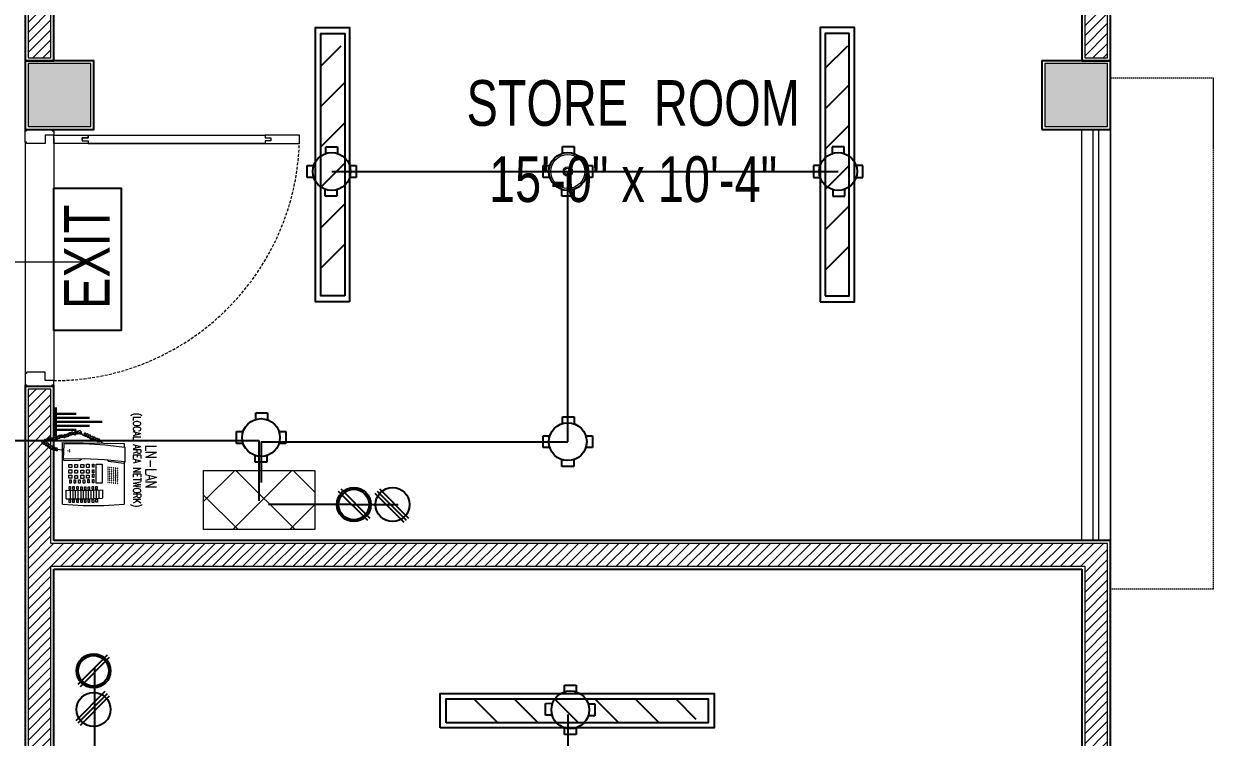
# Model space of a CAD drawing. Header units: inches. Extents: x 67 to 2089, y 4 to 641.
# Drawn here: x 517.1 to 725.3, y 217.4 to 342.3 of the extents above; entities that cross this region are included whole.
import ezdxf

# ---------------------------------------------------------------- set-up
doc = ezdxf.new("R2010")
doc.units = ezdxf.units.IN
doc.header["$MEASUREMENT"] = 0
doc.linetypes.add('DASH', pattern=[0.35, 0.25, -0.1])
doc.linetypes.add('DASHED', pattern=[0.75, 0.5, -0.25])
doc.layers.get('Defpoints').update_dxf_attribs({"lineweight": 0})
for name, color, linetype in [('Cables', 7, 'Continuous'), ('COLLUM', 1, 'Continuous'), ('Layer 1', 7, 'Continuous'), ('Sockets', 7, 'Continuous'), ('wall 05', 252, 'Continuous')]:
    doc.layers.add(name, color=color, linetype=linetype)
for name, color, linetype, lineweight in [('dim-8', 18, 'Continuous', 15), ('DOOR', 115, 'Continuous', 15), ('E-LAN', 6, 'Continuous', 30), ('Glass', 5, 'Continuous', 9), ('HACTH', 8, 'Continuous', 9), ('Hatch', 252, 'Continuous', 5), ('Sunshed', 5, 'Continuous', 15), ('Switchboard', 30, 'Continuous', 13), ('Text', 252, 'Continuous', 15), ('WINDOW', 140, 'Continuous', 9)]:
    doc.layers.add(name, color=color, linetype=linetype, lineweight=lineweight)
doc.styles.add('Swiss721', font='swisscl.ttf')
doc.styles.add('TAVE1', font='ROMANS.shx', dxfattribs={"width": 0.75})

# ---------------------------------------------------------------- blocks, each defined once
blk = doc.blocks.new('A$C4A7E7E9F')
at = {"layer": 'Defpoints'}
for points in [[(0, 5), (0.25, 5), (0.25, 4.75), (0, 4.75)], [(44.75, 5), (45, 5), (45, 4.75), (44.75, 4.75)], [(0, 0.25), (0.25, 0.25), (0.25, 0), (0, 0)], [(44.75, 0.25), (45, 0.25), (45, 0), (44.75, 0)]]:
    blk.add_lwpolyline(points, close=True, dxfattribs=at)
at = {"layer": 'DOOR'}
for points in [[(1.75, 10), (2, 10), (2, 11), (2.5, 11), (2.5, 5), (1, 5), (1, 11), (1.5, 11), (1.5, 10), (1.75, 10), (1.5, 10), (1.5, 11), (1, 11), (1, 42), (1.5, 42), (1.5, 43), (2, 43), (2, 42), (2.5, 42), (2.5, 11), (2.5, 48), (1, 48), (1, 42)], [(1, 5), (1, 3.5), (2.5, 3.5), (2.5, 0.25), (2.25, 0.25), (2.25, 0), (0.25, 0), (0.25, 0.25), (0, 0.25), (0, 4.75), (0.25, 4.75), (0.25, 5), (1, 5)], [(44, 5), (44, 3.5), (42.5, 3.5), (42.5, 0.25), (42.75, 0.25), (42.75, 0), (44.75, 0), (44.75, 0.25), (45, 0.25), (45, 4.75), (44.75, 4.75), (44.75, 5), (44, 5)]]:
    blk.add_lwpolyline(points, dxfattribs=at)
at = {"layer": 'DOOR', "linetype": 'DASHED', "lineweight": 0}
blk.add_arc((0.95, 4.98), 43.05, 0.0251, 87.941, dxfattribs=at)
at = {"layer": 'HACTH', "lineweight": 0, "ltscale": 10}
for p, q in [((1.5, 5), (44, 5)), ((2.25, 0), (42.75, 0))]:
    blk.add_line(p, q, dxfattribs=at)
blk = doc.blocks.new('1203')
at = {"layer": 'wall 05'}
for p, q in [((146680.29, 171513.84), (146675.29, 171513.84)), ((146675.29, 171513.84), (146675.29, 171414.84)), ((146680.29, 171486.84), (146680.29, 171513.84)), ((146865.29, 171486.84), (146680.29, 171486.84)), ((146865.29, 171442.34), (146865.29, 171486.84)), ((146680.29, 171414.84), (146680.29, 171481.84)), ((146680.29, 171481.84), (146860.29, 171481.84)), ((146860.29, 171481.84), (146860.29, 171442.84)), ((146860.29, 171442.84), (146865.29, 171442.84))]:
    blk.add_line(p, q, dxfattribs=at)
blk = doc.blocks.new('12236')
at = {"layer": 'Hatch', "lineweight": 0}
for p, q in [((146679.79, 171513.34), (146675.79, 171513.34)), ((146675.79, 171513.34), (146675.79, 171415.34)), ((146679.79, 171486.34), (146679.79, 171513.34)), ((146864.79, 171486.34), (146679.79, 171486.34)), ((146864.79, 171443.34), (146864.79, 171486.34)), ((146679.79, 171415.34), (146679.79, 171482.34)), ((146679.79, 171482.34), (146860.79, 171482.34)), ((146860.79, 171482.34), (146860.79, 171443.34)), ((146860.79, 171443.34), (146864.79, 171443.34)), ((146675.79, 171415.34), (146679.79, 171415.34))]:
    blk.add_line(p, q, dxfattribs=at)
blk = doc.blocks.new('TELEPHONE')
at = {"layer": 'Layer 1', "lineweight": 9}
for points in [[(10.02, 12.9), (9.9, 12.9), (9.78, 12.84), (9.72, 12.78), (9.66, 12.72), (9.66, 12.66), (9.6, 12.6), (9.6, 12.36), (9.66, 12.24), (9.66, 12.18), (9.72, 12.12)], [(10.26, 13.32), (10.14, 13.32), (10.08, 13.26), (10.02, 13.26), (9.96, 13.2), (9.9, 13.14), (9.84, 13.08), (9.78, 12.96), (9.78, 12.84), (9.84, 12.72), (9.84, 12.66), (9.9, 12.6), (9.96, 12.54)], [(10.2, 12.78), (10.14, 12.84), (10.14, 12.9), (10.02, 12.9)], [(10.5, 13.62), (10.32, 13.62), (10.26, 13.56), (10.2, 13.5), (10.08, 13.38), (10.08, 13.02), (10.14, 12.9), (10.2, 12.84)], [(10.44, 13.08), (10.44, 13.14), (10.38, 13.2), (10.32, 13.26), (10.26, 13.26), (10.2, 13.32), (10.14, 13.32)], [(10.2, 12.84), (10.38, 12.84), (10.44, 12.9), (10.44, 12.96)], [(10.74, 14.04), (10.68, 14.04), (10.56, 13.98), (10.5, 13.98), (10.32, 13.8), (10.32, 13.5), (10.38, 13.38), (10.38, 13.32), (10.44, 13.26)], [(10.44, 13.26), (10.68, 13.26), (10.68, 13.38), (10.74, 13.38)], [(10.44, 12.96), (10.44, 13.08)], [(10.92, 14.4), (10.74, 14.4), (10.62, 14.34), (10.62, 14.28), (10.56, 14.22), (10.5, 14.1), (10.5, 13.86), (10.56, 13.8), (10.62, 13.74), (10.68, 13.68)], [(10.68, 13.5), (10.68, 13.56), (10.62, 13.62), (10.5, 13.62)], [(10.92, 13.92), (10.86, 13.98), (10.8, 14.04), (10.68, 14.04)], [(10.68, 13.68), (10.74, 13.68), (10.74, 13.62), (10.8, 13.62), (10.8, 13.68), (10.86, 13.68), (10.92, 13.74), (10.92, 13.8)], [(10.74, 13.38), (10.74, 13.44), (10.68, 13.5)], [(10.8, 14.1), (10.8, 14.04), (10.98, 14.04), (10.98, 14.1), (11.04, 14.1), (11.04, 14.34)], [(11.1, 13.5), (11.16, 13.5), (11.28, 13.62), (11.28, 13.68), (11.34, 13.68), (11.34, 13.98), (11.28, 13.98), (11.28, 14.04), (11.22, 14.1), (11.16, 14.1), (11.1, 14.16), (10.92, 14.16), (10.86, 14.1), (10.8, 14.1)], [(10.92, 13.8), (10.92, 13.92)], [(11.1, 13.8), (11.04, 13.8), (11.04, 13.74), (10.98, 13.68), (10.98, 13.62), (11.04, 13.56)], [(11.04, 13.56), (11.04, 13.5), (11.1, 13.5)], [(11.16, 13.2), (11.28, 13.2), (11.34, 13.26), (11.46, 13.38), (11.46, 13.56), (11.4, 13.62), (11.4, 13.68), (11.34, 13.74), (11.28, 13.74), (11.28, 13.8), (11.1, 13.8)], [(11.22, 13.5), (11.16, 13.5), (11.1, 13.44)], [(11.1, 13.44), (11.1, 13.26)], [(11.1, 13.26), (11.1, 13.2), (11.16, 13.2)], [(11.22, 12.96), (11.22, 12.9), (11.4, 12.9), (11.46, 12.96), (11.52, 13.02), (11.52, 13.08), (11.58, 13.14), (11.58, 13.32), (11.52, 13.38), (11.52, 13.44), (11.46, 13.44), (11.4, 13.5), (11.16, 13.5)], [(11.34, 13.2), (11.28, 13.2), (11.28, 13.14), (11.22, 13.14), (11.22, 12.96)], [(11.34, 12.6), (11.28, 12.54), (11.22, 12.48), (11.22, 12.3)], [(11.4, 12.84), (11.28, 12.84), (11.28, 12.78)], [(11.28, 12.24), (11.34, 12.24), (11.4, 12.3), (11.46, 12.3), (11.52, 12.36), (11.52, 12.42), (11.58, 12.48), (11.58, 12.66), (11.52, 12.72), (11.52, 12.78), (11.46, 12.84), (11.4, 12.84)], [(11.28, 12.78), (11.28, 12.66), (11.34, 12.6)], [(11.34, 12.6), (11.46, 12.6), (11.52, 12.66), (11.58, 12.72), (11.64, 12.78), (11.64, 13.02), (11.58, 13.08), (11.52, 13.14), (11.46, 13.2), (11.34, 13.2)], [(11.4, 11.94), (11.46, 11.94), (11.52, 12), (11.58, 12), (11.64, 12.06), (11.64, 12.12), (11.7, 12.18), (11.7, 12.42), (11.64, 12.42), (11.64, 12.48), (11.58, 12.54), (11.52, 12.54), (11.46, 12.6), (11.34, 12.6)], [(0, 10.8), (-0.24, 7.2), (-0.24, 3.6), (0, 0)], [(0, 10.8), (10.8, 10.8)], [(7.44, -0.06), (7.8, 3.48), (7.98, 7.02), (7.92, 10.62)], [(7.68, 10.5), (7.92, 10.68)], [(7.68, 10.5), (7.74, 7.8), (7.98, 7.5)], [(7.98, 10.68), (7.92, 10.68), (7.92, 10.62)], [(10.44, 10.56), (7.98, 10.68)], [(9.66, 12.06), (9.54, 12.06), (9.42, 11.94), (9.42, 11.7), (9.48, 11.7), (9.48, 11.64), (9.6, 11.64)], [(9.42, 10.68), (9.6, 11.64)], [(9.9, 12.48), (9.72, 12.48), (9.48, 12.24), (9.48, 11.88), (9.6, 11.76)], [(9.6, 11.76), (9.66, 11.7), (9.78, 11.7), (9.78, 11.76), (9.84, 11.76), (9.84, 11.82)], [(9.84, 12), (9.78, 12.06), (9.66, 12.06)], [(9.72, 12.12), (9.96, 12.12), (9.96, 12.18), (10.02, 12.24)], [(9.96, 12.36), (9.96, 12.48), (9.78, 12.48)], [(9.84, 11.82), (9.84, 12)], [(10.02, 12.24), (10.02, 12.3), (9.96, 12.36)], [(9.96, -0.12), (10.38, 3.42), (10.56, 6.96), (10.5, 10.5)], [(10.5, 10.5), (10.5, 10.56), (10.44, 10.56)], [(10.8, 10.8), (10.62, 0)], [(11.22, 12.3), (11.28, 12.3), (11.28, 12.24)], [(11.4, 12.24), (11.34, 12.18), (11.34, 12.06), (11.4, 12)], [(11.46, 11.64), (11.52, 11.64), (11.58, 11.7), (11.64, 11.7), (11.7, 11.76), (11.7, 11.82), (11.76, 11.88), (11.76, 12.06), (11.7, 12.12), (11.7, 12.18), (11.64, 12.24), (11.58, 12.24), (11.52, 12.3), (11.46, 12.3), (11.4, 12.24)], [(11.4, 12), (11.4, 11.94)], [(11.46, 11.94), (11.4, 11.88), (11.4, 11.7)], [(11.4, 11.7), (11.46, 11.7), (11.46, 11.64)], [(11.52, 12), (11.46, 11.94)], [(11.64, 11.28), (11.76, 11.28), (11.82, 11.34), (11.88, 11.4), (11.88, 11.46), (11.94, 11.52), (11.94, 11.7), (11.88, 11.76), (11.88, 11.82), (11.82, 11.82), (11.76, 11.88), (11.52, 11.88)], [(11.64, 11.58), (11.58, 11.52)], [(11.58, 11.52), (11.58, 11.34)], [(11.58, 11.34), (11.58, 11.28), (11.64, 11.28)], [(11.7, 11.7), (11.7, 11.64), (11.64, 11.64)], [(11.76, 10.98), (11.82, 10.98), (11.88, 11.04), (11.94, 11.04), (12, 11.1), (12, 11.16), (12.06, 11.22), (12.06, 11.4), (12, 11.46), (12, 11.52), (11.94, 11.52), (11.88, 11.58), (11.82, 11.58), (11.76, 11.64), (11.7, 11.64), (11.64, 11.58), (11.7, 11.58)], [(11.76, 11.28), (11.7, 11.22), (11.7, 11.04)], [(11.7, 11.04), (11.76, 10.98)], [(11.76, 10.62), (11.7, 10.56), (11.7, 10.38)], [(11.82, 11.34), (11.82, 11.28), (11.76, 11.28)], [(11.88, 10.92), (11.76, 10.92), (11.76, 10.86)], [(11.76, 10.32), (11.82, 10.32), (11.88, 10.38), (11.94, 10.38), (12, 10.44), (12, 10.5), (12.06, 10.56), (12.06, 10.74), (12, 10.8), (12, 10.86), (11.94, 10.92), (11.88, 10.92)], [(11.76, 10.86), (11.76, 10.74)], [(11.76, 10.74), (11.82, 10.68)], [(11.82, 10.68), (11.76, 10.62)], [(11.82, 10.68), (11.94, 10.68), (12.06, 10.8), (12.12, 10.86), (12.12, 11.1), (12.06, 11.16), (12, 11.22), (12, 11.28), (11.88, 11.28), (11.82, 11.34)], [(11.88, 10.08), (11.88, 10.02), (11.94, 10.02), (12, 10.08), (12.06, 10.08), (12.12, 10.14), (12.12, 10.2), (12.18, 10.26), (12.18, 10.5), (12.12, 10.5), (12.12, 10.56), (12.06, 10.62), (12, 10.62), (11.94, 10.68), (11.82, 10.68)], [(0.84, 9.42), (0.3, 9.42), (0.3, 9.66), (0.84, 9.66)], [(0.84, 8.76), (0.3, 8.76), (0.3, 9), (0.84, 9)], [(0.84, 9.66), (0.84, 9.42)], [(0.84, 9), (0.84, 8.76)], [(0.96, 10.14), (2.46, 10.14)], [(0.96, 10.14), (0.96, 6.96), (1.08, 3.78)], [(2.28, 9.48), (1.08, 9.48)], [(2.28, 9), (1.08, 9)], [(2.28, 8.58), (1.08, 8.58)], [(2.46, 10.14), (2.4, 6.96), (2.52, 3.78)], [(3.12, 9.42), (2.58, 9.42), (2.58, 9.66), (3.12, 9.66)], [(3.12, 8.76), (2.58, 8.76), (2.58, 9), (3.12, 9)], [(3.12, 9.66), (3.12, 9.42)], [(3.12, 9), (3.12, 8.76)], [(4.26, 9.3), (3.72, 9.3), (3.72, 9.54), (4.26, 9.54)], [(4.26, 8.52), (3.72, 8.52), (3.72, 8.76), (4.26, 8.76)], [(4.26, 9.54), (4.26, 9.3)], [(4.26, 8.76), (4.26, 8.52)], [(4.5, 8.64), (5.04, 8.64)], [(4.5, 8.16), (4.5, 8.64)], [(4.56, 9.72), (5.1, 9.72)], [(4.56, 9.18), (4.56, 9.72)], [(5.1, 9.18), (4.56, 9.18)], [(5.04, 8.64), (5.04, 8.16)], [(5.1, 9.72), (5.1, 9.18)], [(6.06, 9.18), (5.46, 9.18), (5.46, 9.72), (6.06, 9.72)], [(6, 8.16), (5.46, 8.16), (5.46, 8.64), (6, 8.64)], [(6, 8.64), (6, 8.16)], [(6.06, 9.72), (6.06, 9.18)], [(6.96, 9.18), (6.42, 9.18), (6.42, 9.72), (6.96, 9.72)], [(6.96, 8.16), (6.42, 8.16), (6.42, 8.64), (6.96, 8.64)], [(6.96, 9.72), (6.96, 9.18)], [(6.96, 8.64), (6.96, 8.16)], [(9.24, 9.6), (9.18, 9.6), (9.18, 9.54), (9.24, 9.54), (9.24, 9.6)], [(9.18, 9.6), (9.18, 9.6)], [(9.3, 9.9), (9.36, 9.84), (9.36, 9.9), (9.3, 9.9)], [(9.54, 9.6), (9.48, 9.6), (9.48, 9.54), (9.54, 9.54), (9.54, 9.6)], [(9.48, 9.6), (9.48, 9.6)], [(11.7, 10.38), (11.76, 10.38), (11.76, 10.32)], [(11.94, 10.38), (11.88, 10.38), (11.88, 10.32), (11.82, 10.26), (11.82, 10.14), (11.88, 10.08)], [(11.94, 10.02), (11.88, 9.96), (11.88, 9.84), (11.94, 9.78), (11.94, 9.72)], [(11.94, 9.72), (12, 9.72), (12.06, 9.78), (12.12, 9.78), (12.18, 9.84), (12.18, 9.9), (12.24, 9.96), (12.24, 10.2), (12.18, 10.2), (12.18, 10.26), (12.12, 10.32), (12.06, 10.32), (12, 10.38), (11.94, 10.38)], [(12, 10.08), (11.94, 10.02)], [(12.12, 9.42), (12.18, 9.42), (12.24, 9.48), (12.3, 9.48), (12.36, 9.54), (12.42, 9.6), (12.42, 9.84), (12.36, 9.9), (12.36, 9.96), (12.3, 9.96), (12.24, 10.02), (12.18, 10.02), (12.12, 10.08), (12.06, 10.08), (12, 10.02)], [(12.12, 9.72), (12.06, 9.66), (12.06, 9.48)], [(12.06, 9.48), (12.12, 9.48), (12.12, 9.42)], [(12.18, 9.78), (12.12, 9.72)], [(12.3, 9.48), (12.3, 9.42), (12.24, 9.42), (12.24, 9.36), (12.18, 9.3), (12.18, 9.24), (12.24, 9.18)], [(12.3, 8.82), (12.24, 8.76), (12.24, 8.7), (12.18, 8.64), (12.18, 8.58), (12.24, 8.52)], [(12.36, 9.06), (12.3, 9.06), (12.24, 9)], [(12.24, 9), (12.24, 8.94), (12.3, 8.88), (12.3, 8.82), (12.36, 8.82)], [(12.24, 8.52), (12.24, 8.46), (12.3, 8.46)], [(12.36, 8.82), (12.42, 8.82), (12.42, 8.88), (12.48, 8.88), (12.6, 9), (12.6, 9.24), (12.54, 9.3), (12.54, 9.36), (12.48, 9.42), (12.42, 9.42), (12.36, 9.48), (12.3, 9.48)], [(12.3, 8.46), (12.36, 8.46), (12.42, 8.52), (12.48, 8.58), (12.54, 8.64), (12.54, 8.94), (12.42, 9.06), (12.36, 9.06)], [(12.42, 8.52), (12.36, 8.46)], [(12.36, 8.46), (12.36, 8.22)], [(0.84, 8.04), (0.3, 8.04), (0.3, 8.28), (0.84, 8.28)], [(0.84, 7.38), (0.3, 7.38), (0.3, 7.62), (0.84, 7.62)], [(0.84, 6.72), (0.3, 6.72), (0.3, 6.96), (0.84, 6.96)], [(0.84, 6.06), (0.3, 6.06), (0.3, 6.3), (0.84, 6.3)], [(0.84, 8.28), (0.84, 8.04)], [(0.84, 7.62), (0.84, 7.38)], [(0.84, 6.96), (0.84, 6.72)], [(0.84, 6.3), (0.84, 6.06)], [(2.28, 8.1), (1.08, 8.1)], [(2.28, 7.62), (1.08, 7.62)], [(2.28, 7.2), (1.08, 7.2)], [(2.28, 6.72), (1.08, 6.72)], [(2.28, 6.3), (1.08, 6.3)], [(3.06, 7.38), (2.52, 7.38), (2.52, 7.62), (3.06, 7.62)], [(3.06, 6.72), (2.52, 6.72), (2.52, 6.96), (3.06, 6.96)], [(3.06, 6.06), (2.52, 6.06), (2.52, 6.3), (3.06, 6.3)], [(3.12, 8.04), (2.58, 8.04), (2.58, 8.28), (3.12, 8.28)], [(3.06, 7.62), (3.06, 7.38)], [(3.06, 6.96), (3.06, 6.72)], [(3.06, 6.3), (3.06, 6.06)], [(3.12, 8.28), (3.12, 8.04)], [(4.26, 7.74), (3.72, 7.74), (3.72, 7.98), (4.26, 7.98)], [(4.26, 6.9), (3.72, 6.9), (3.72, 7.2), (4.26, 7.2)], [(4.32, 6.12), (3.78, 6.12), (3.78, 6.36), (4.32, 6.36)], [(4.26, 7.98), (4.26, 7.74)], [(4.26, 7.2), (4.26, 6.9)], [(4.32, 6.36), (4.32, 6.12)], [(5.04, 8.16), (4.5, 8.16)], [(4.5, 7.62), (5.1, 7.62)], [(4.5, 7.08), (4.5, 7.62)], [(5.1, 7.08), (4.5, 7.08)], [(4.56, 6.6), (5.1, 6.6)], [(4.56, 6.12), (4.56, 6.6)], [(5.1, 7.62), (5.1, 7.08)], [(5.1, 6.6), (5.1, 6.12)], [(6, 7.08), (5.46, 7.08), (5.46, 7.62), (6, 7.62)], [(6.06, 6.12), (5.46, 6.12), (5.46, 6.6), (6.06, 6.6)], [(6, 7.62), (6, 7.08)], [(6.06, 6.6), (6.06, 6.12)], [(6.96, 7.08), (6.42, 7.08), (6.42, 7.62), (6.96, 7.62)], [(7.02, 6.12), (6.42, 6.12), (6.42, 6.6), (7.02, 6.6)], [(6.96, 7.62), (6.96, 7.08)], [(7.02, 6.6), (7.02, 6.12)], [(12.18, 6.66), (12.06, 6.66), (12, 6.6), (11.94, 6.6), (11.88, 6.54), (11.82, 6.48), (11.76, 6.42), (11.76, 6.36), (11.7, 6.24), (11.7, 6.18), (11.76, 6.12), (11.76, 6), (11.88, 5.88)], [(12.36, 7.08), (12.3, 7.02), (12.12, 7.02), (12.06, 6.96), (12, 6.9), (11.94, 6.84), (11.94, 6.48), (12, 6.42), (12, 6.36), (12.06, 6.3)], [(12.36, 7.44), (12.3, 7.44), (12.12, 7.26), (12.12, 7.2), (12.06, 7.14), (12.06, 6.9), (12.12, 6.84), (12.18, 6.78), (12.24, 6.72)], [(12.06, 6.3), (12.12, 6.3), (12.18, 6.24), (12.24, 6.3), (12.3, 6.3), (12.3, 6.36), (12.36, 6.42), (12.36, 6.48), (12.3, 6.54)], [(12.3, 6.54), (12.3, 6.6), (12.24, 6.6), (12.24, 6.66), (12.12, 6.66)], [(12.48, 6.96), (12.42, 6.96), (12.42, 7.02), (12.36, 7.02), (12.36, 7.08), (12.3, 7.08), (12.24, 7.02)], [(12.24, 6.72), (12.24, 6.66), (12.36, 6.66), (12.36, 6.72), (12.42, 6.72), (12.48, 6.78), (12.48, 6.84)], [(12.36, 8.22), (12.36, 8.16), (12.42, 8.16)], [(12.48, 7.86), (12.42, 7.86), (12.36, 7.8)], [(12.36, 7.8), (12.36, 7.5), (12.42, 7.5)], [(12.42, 7.5), (12.6, 7.5), (12.72, 7.62), (12.78, 7.62), (12.78, 7.68), (12.84, 7.74), (12.84, 7.92), (12.78, 7.98), (12.78, 8.04), (12.72, 8.1), (12.66, 8.16), (12.6, 8.16), (12.48, 8.22)], [(12.48, 8.22), (12.42, 8.22), (12.42, 8.16)], [(12.42, 8.16), (12.42, 7.92)], [(12.42, 7.92), (12.42, 7.86), (12.48, 7.86)], [(12.48, 6.84), (12.48, 6.96)], [(0.84, 5.34), (0.3, 5.34), (0.3, 5.64), (0.84, 5.64)], [(0.9, 4.68), (0.36, 4.68), (0.36, 4.98), (0.9, 4.98)], [(0.84, 5.64), (0.84, 5.34)], [(0.9, 4.98), (0.9, 4.68)], [(2.28, 5.82), (1.08, 5.82)], [(2.34, 5.4), (1.08, 5.4)], [(2.34, 4.92), (1.14, 4.92)], [(2.34, 4.44), (1.14, 4.44)], [(3.12, 5.4), (2.58, 5.4), (2.58, 5.64), (3.12, 5.64)], [(3.12, 4.74), (2.58, 4.74), (2.58, 4.98), (3.12, 4.98)], [(3.12, 5.64), (3.12, 5.4)], [(3.12, 4.98), (3.12, 4.74)], [(3.72, 4.92), (7.02, 4.92)], [(3.72, 3.84), (3.72, 4.92)], [(4.32, 5.34), (3.78, 5.34), (3.78, 5.58), (4.32, 5.58)], [(4.32, 5.58), (4.32, 5.34)], [(5.1, 6.12), (4.56, 6.12)], [(4.68, 5.58), (5.28, 5.58)], [(4.68, 5.34), (4.68, 5.58)], [(5.28, 5.34), (4.68, 5.34)], [(5.28, 5.58), (5.28, 5.34)], [(6.06, 5.34), (5.52, 5.34), (5.52, 5.58), (6.06, 5.58)], [(6.06, 5.58), (6.06, 5.34)], [(7.02, 5.34), (6.48, 5.34), (6.48, 5.58), (7.02, 5.58)], [(7.02, 5.58), (7.02, 5.34)], [(7.02, 4.92), (7.02, 3.84)], [(11.46, 5.04), (11.34, 5.04), (11.28, 4.98), (11.22, 4.98), (10.98, 4.74), (10.98, 4.56), (11.04, 4.5), (11.04, 4.38), (11.16, 4.26)], [(11.22, 4.62), (11.1, 4.62), (10.98, 4.5), (10.98, 4.26), (11.04, 4.2), (11.1, 4.2), (11.1, 4.14)], [(11.58, 5.46), (11.52, 5.46), (11.4, 5.4), (11.34, 5.4), (11.28, 5.34), (11.22, 5.28), (11.16, 5.22), (11.16, 4.8), (11.28, 4.68)], [(11.16, 4.26), (11.34, 4.26), (11.34, 4.32), (11.4, 4.32), (11.4, 4.5)], [(11.4, 4.5), (11.4, 4.56), (11.34, 4.56), (11.34, 4.62), (11.22, 4.62)], [(11.28, 4.68), (11.52, 4.68), (11.52, 4.8)], [(11.76, 5.82), (11.64, 5.82), (11.52, 5.76), (11.46, 5.76), (11.4, 5.7), (11.4, 5.58), (11.34, 5.52), (11.34, 5.28), (11.4, 5.22), (11.46, 5.16), (11.46, 5.1)], [(11.52, 4.92), (11.52, 4.98), (11.46, 4.98), (11.46, 5.04), (11.34, 5.04)], [(11.94, 6.24), (11.76, 6.24), (11.7, 6.18), (11.46, 5.94), (11.46, 5.76), (11.52, 5.7), (11.52, 5.64), (11.58, 5.52), (11.64, 5.52)], [(11.46, 5.1), (11.52, 5.1), (11.52, 5.04), (11.64, 5.04), (11.64, 5.1), (11.7, 5.1), (11.7, 5.16), (11.76, 5.16), (11.76, 5.22)], [(11.76, 5.34), (11.7, 5.34), (11.7, 5.4), (11.64, 5.4), (11.64, 5.46), (11.52, 5.46)], [(11.52, 4.8), (11.52, 4.92)], [(11.64, 5.52), (11.64, 5.46), (11.82, 5.46), (11.82, 5.52), (11.88, 5.52), (11.88, 5.7)], [(11.88, 5.7), (11.88, 5.76), (11.82, 5.76), (11.82, 5.82), (11.7, 5.82)], [(11.76, 5.22), (11.76, 5.34)], [(12.12, 6.12), (12.12, 6.18), (12.06, 6.18), (12.06, 6.24), (11.94, 6.24)], [(2.52, 3.78), (1.08, 3.78)], [(7.02, 3.84), (3.72, 3.84)], [(3.78, 2.16), (3.84, 2.16), (3.84, 2.22), (3.78, 2.22), (3.78, 2.16)], [(3.84, 2.82), (3.9, 2.82), (3.9, 2.88), (3.84, 2.88), (3.84, 2.82)], [(4.14, 2.16), (4.2, 2.16), (4.2, 2.22), (4.14, 2.22), (4.14, 2.16)], [(4.2, 2.82), (4.26, 2.82), (4.26, 2.88), (4.2, 2.88), (4.2, 2.82)], [(4.44, 2.16), (4.5, 2.16), (4.5, 2.22), (4.44, 2.22), (4.44, 2.16)], [(4.5, 2.82), (4.56, 2.82), (4.56, 2.88), (4.5, 2.88), (4.5, 2.82)], [(4.74, 2.16), (4.8, 2.16), (4.8, 2.22), (4.74, 2.22), (4.74, 2.16)], [(4.8, 2.52), (4.86, 2.52), (4.86, 2.58), (4.8, 2.58), (4.8, 2.52)], [(4.86, 2.82), (4.92, 2.82), (4.92, 2.88), (4.86, 2.88), (4.86, 2.82)], [(5.1, 2.52), (5.16, 2.52), (5.16, 2.58), (5.1, 2.52)], [(5.1, 2.16), (5.16, 2.16), (5.16, 2.22), (5.1, 2.22), (5.1, 2.16)], [(5.16, 2.82), (5.22, 2.82), (5.22, 2.88), (5.16, 2.88), (5.16, 2.82)], [(5.4, 2.16), (5.46, 2.16), (5.46, 2.22), (5.4, 2.22), (5.4, 2.16)], [(5.46, 2.82), (5.52, 2.82), (5.52, 2.88), (5.46, 2.88), (5.46, 2.82)], [(5.7, 2.16), (5.76, 2.16), (5.76, 2.22), (5.7, 2.22), (5.7, 2.16)], [(5.76, 2.82), (5.82, 2.82), (5.82, 2.88), (5.76, 2.88), (5.76, 2.82)], [(5.76, 2.52), (5.82, 2.52), (5.76, 2.58), (5.76, 2.52)], [(6, 2.16), (6.06, 2.16), (6.06, 2.22), (6, 2.22), (6, 2.16)], [(6.06, 2.52), (6.12, 2.52), (6.12, 2.58), (6.06, 2.58), (6.06, 2.52)], [(6.12, 2.82), (6.18, 2.82), (6.18, 2.88), (6.12, 2.88), (6.12, 2.82)], [(6.36, 2.16), (6.42, 2.16), (6.42, 2.22), (6.36, 2.22), (6.36, 2.16)], [(6.42, 2.82), (6.48, 2.82), (6.48, 2.88), (6.42, 2.88), (6.42, 2.82)], [(7.14, 0.12), (7.5, 2.7)], [(7.5, 2.7), (7.74, 2.88)], [(11.1, 4.14), (10.68, 3.84)], [(7.32, 0), (0, 0)], [(3.72, 1.2), (3.66, 1.2), (3.66, 1.14), (3.72, 1.14), (3.72, 1.2)], [(3.66, 1.2), (3.66, 1.2)], [(3.72, 1.8), (3.78, 1.8), (3.78, 1.86), (3.72, 1.86), (3.72, 1.8)], [(3.72, 1.5), (3.78, 1.5), (3.72, 1.56), (3.72, 1.5)], [(4.08, 1.2), (4.02, 1.2), (4.02, 1.14), (4.08, 1.14), (4.08, 1.2)], [(4.02, 1.2), (4.02, 1.2)], [(4.08, 1.8), (4.14, 1.8), (4.14, 1.86), (4.08, 1.86), (4.08, 1.8)], [(4.38, 1.2), (4.32, 1.2), (4.32, 1.14), (4.38, 1.14), (4.38, 1.2)], [(4.32, 1.2), (4.32, 1.2)], [(4.38, 1.8), (4.44, 1.8), (4.44, 1.86), (4.38, 1.86), (4.38, 1.8)], [(4.38, 1.5), (4.44, 1.5), (4.38, 1.56), (4.38, 1.5)], [(4.68, 1.2), (4.62, 1.2), (4.62, 1.14), (4.68, 1.14), (4.68, 1.2)], [(4.62, 1.2), (4.62, 1.2)], [(4.68, 1.5), (4.74, 1.5), (4.74, 1.56), (4.68, 1.56), (4.68, 1.5)], [(4.74, 1.8), (4.8, 1.8), (4.8, 1.86), (4.74, 1.86), (4.74, 1.8)], [(4.92, 1.2), (4.98, 1.2), (4.98, 1.14), (5.04, 1.2), (4.92, 1.2)], [(5.04, 1.8), (5.1, 1.8), (5.1, 1.86), (5.04, 1.86), (5.04, 1.8)], [(5.34, 1.2), (5.28, 1.2), (5.28, 1.14), (5.34, 1.14), (5.34, 1.2)], [(5.28, 1.2), (5.28, 1.2)], [(5.34, 1.8), (5.4, 1.8), (5.4, 1.86), (5.34, 1.86), (5.34, 1.8)], [(5.64, 1.2), (5.58, 1.2), (5.58, 1.14), (5.64, 1.14), (5.64, 1.2)], [(5.58, 1.2), (5.58, 1.2)], [(5.64, 1.8), (5.7, 1.8), (5.7, 1.86), (5.64, 1.86), (5.64, 1.8)], [(5.64, 1.5), (5.7, 1.5), (5.64, 1.56), (5.64, 1.5)], [(5.94, 1.2), (5.88, 1.2), (5.88, 1.14), (5.94, 1.14), (5.94, 1.2)], [(5.88, 1.2), (5.88, 1.2)], [(5.94, 1.5), (6, 1.5), (6, 1.56), (5.94, 1.56), (5.94, 1.5)], [(6, 1.8), (6.06, 1.8), (6.06, 1.86), (6, 1.86), (6, 1.8)], [(6.3, 1.2), (6.24, 1.2), (6.24, 1.14), (6.3, 1.14), (6.3, 1.2)], [(6.24, 1.2), (6.24, 1.2)], [(6.3, 1.8), (6.36, 1.8), (6.36, 1.86), (6.3, 1.86), (6.3, 1.8)], [(7.44, -0.12), (7.14, 0.12)], [(10.62, 0), (10.02, 0)], [(7.44, -0.06), (7.44, -0.12), (7.5, -0.18)], [(7.5, -0.18), (9.96, -0.18), (9.96, -0.12)]]:
    blk.add_lwpolyline(points, dxfattribs=at)
for points, knots in [([(9.96, 12.54), (9.96, 12.54), (10.02, 12.54), (10.02, 12.54), (10.18, 12.52), (10.22, 12.56), (10.2, 12.72), (10.2, 12.72), (10.2, 12.78), (10.2, 12.78)], [0, 0, 0, 0, 1, 1, 1, 2, 2, 2, 3, 3, 3, 3]), ([(12.24, 9.18), (12.24, 9.18), (12.24, 9.12), (12.24, 9.12), (12.24, 9.12), (12.36, 9.12), (12.36, 9.12), (12.5, 9.29), (12.56, 9.22), (12.54, 9.42), (12.54, 9.42), (12.54, 9.6), (12.54, 9.6), (12.54, 9.6), (12.48, 9.66), (12.48, 9.66), (12.48, 9.66), (12.42, 9.72), (12.42, 9.72), (12.42, 9.72), (12.3, 9.72), (12.3, 9.72), (12.3, 9.72), (12.24, 9.78), (12.24, 9.78), (12.24, 9.78), (12.18, 9.78), (12.18, 9.78), (12.18, 9.78), (12.12, 9.72), (12.12, 9.72)], [0, 0, 0, 0, 1, 1, 1, 2, 2, 2, 3, 3, 3, 4, 4, 4, 5, 5, 5, 6, 6, 6, 7, 7, 7, 8, 8, 8, 9, 9, 9, 10, 10, 10, 10]), ([(12.42, 8.16), (12.42, 8.16), (12.48, 8.16), (12.48, 8.16), (12.75, 8.43), (12.64, 8.25), (12.66, 8.64), (12.66, 8.64), (12.66, 8.7), (12.66, 8.7), (12.66, 8.7), (12.6, 8.7), (12.6, 8.7), (12.6, 8.7), (12.54, 8.76), (12.54, 8.76), (12.54, 8.76), (12.48, 8.82), (12.48, 8.82), (12.48, 8.82), (12.3, 8.82), (12.3, 8.82)], [0, 0, 0, 0, 1, 1, 1, 2, 2, 2, 3, 3, 3, 4, 4, 4, 5, 5, 5, 6, 6, 6, 7, 7, 7, 7]), ([(12.48, 7.86), (12.48, 7.86), (12.54, 7.86), (12.54, 7.86), (12.81, 8.13), (12.7, 7.96), (12.72, 8.34), (12.72, 8.34), (12.72, 8.4), (12.72, 8.4), (12.72, 8.4), (12.66, 8.4), (12.66, 8.4), (12.66, 8.4), (12.6, 8.46), (12.6, 8.46), (12.6, 8.46), (12.54, 8.46), (12.54, 8.46), (12.54, 8.46), (12.48, 8.52), (12.48, 8.52), (12.48, 8.52), (12.42, 8.52), (12.42, 8.52)], [0, 0, 0, 0, 1, 1, 1, 2, 2, 2, 3, 3, 3, 4, 4, 4, 5, 5, 5, 6, 6, 6, 7, 7, 7, 8, 8, 8, 8]), ([(12.36, 7.44), (12.36, 7.44), (12.42, 7.44), (12.42, 7.44), (12.6, 7.63), (12.52, 7.49), (12.54, 7.8), (12.54, 7.8), (12.48, 7.86), (12.48, 7.86)], [0, 0, 0, 0, 1, 1, 1, 2, 2, 2, 3, 3, 3, 3]), ([(11.88, 5.88), (11.88, 5.88), (11.94, 5.88), (11.94, 5.88), (12.1, 5.86), (12.14, 5.9), (12.12, 6.06), (12.12, 6.06), (12.12, 6.12), (12.12, 6.12)], [0, 0, 0, 0, 1, 1, 1, 2, 2, 2, 3, 3, 3, 3]), ([(3.84, 2.52), (3.84, 2.52), (3.9, 2.52), (3.9, 2.52), (3.9, 2.52), (3.84, 2.52), (3.84, 2.52), (3.84, 2.52), (3.84, 2.58), (3.84, 2.58), (3.84, 2.58), (3.84, 2.52), (3.84, 2.52)], [0, 0, 0, 0, 1, 1, 1, 2, 2, 2, 3, 3, 3, 4, 4, 4, 4]), ([(4.14, 2.52), (4.14, 2.52), (4.2, 2.52), (4.2, 2.52), (4.2, 2.52), (4.2, 2.58), (4.2, 2.58), (4.2, 2.58), (4.2, 2.52), (4.2, 2.52), (4.2, 2.52), (4.14, 2.52), (4.14, 2.52)], [0, 0, 0, 0, 1, 1, 1, 2, 2, 2, 3, 3, 3, 4, 4, 4, 4]), ([(4.5, 2.52), (4.5, 2.52), (4.56, 2.52), (4.56, 2.52), (4.56, 2.52), (4.5, 2.52), (4.5, 2.52), (4.5, 2.52), (4.5, 2.58), (4.5, 2.58), (4.5, 2.58), (4.5, 2.52), (4.5, 2.52)], [0, 0, 0, 0, 1, 1, 1, 2, 2, 2, 3, 3, 3, 4, 4, 4, 4]), ([(5.4, 2.52), (5.4, 2.52), (5.46, 2.52), (5.46, 2.52), (5.46, 2.52), (5.46, 2.58), (5.46, 2.58), (5.46, 2.58), (5.46, 2.52), (5.46, 2.52), (5.46, 2.52), (5.4, 2.52), (5.4, 2.52)], [0, 0, 0, 0, 1, 1, 1, 2, 2, 2, 3, 3, 3, 4, 4, 4, 4]), ([(6.36, 2.52), (6.36, 2.52), (6.42, 2.52), (6.42, 2.52), (6.42, 2.52), (6.42, 2.58), (6.42, 2.58), (6.42, 2.58), (6.42, 2.52), (6.42, 2.52), (6.42, 2.52), (6.36, 2.52), (6.36, 2.52)], [0, 0, 0, 0, 1, 1, 1, 2, 2, 2, 3, 3, 3, 4, 4, 4, 4]), ([(4.02, 1.5), (4.02, 1.5), (4.08, 1.5), (4.08, 1.5), (4.08, 1.5), (4.08, 1.56), (4.08, 1.56), (4.08, 1.56), (4.08, 1.5), (4.08, 1.5), (4.08, 1.5), (4.02, 1.5), (4.02, 1.5)], [0, 0, 0, 0, 1, 1, 1, 2, 2, 2, 3, 3, 3, 4, 4, 4, 4]), ([(4.98, 1.5), (4.98, 1.5), (5.04, 1.5), (5.04, 1.5), (5.04, 1.5), (5.04, 1.56), (5.04, 1.56), (5.04, 1.56), (5.04, 1.5), (5.04, 1.5), (5.04, 1.5), (4.98, 1.5), (4.98, 1.5)], [0, 0, 0, 0, 1, 1, 1, 2, 2, 2, 3, 3, 3, 4, 4, 4, 4]), ([(5.28, 1.5), (5.28, 1.5), (5.34, 1.5), (5.34, 1.5), (5.34, 1.5), (5.34, 1.56), (5.34, 1.56), (5.34, 1.56), (5.34, 1.5), (5.34, 1.5), (5.34, 1.5), (5.28, 1.5), (5.28, 1.5)], [0, 0, 0, 0, 1, 1, 1, 2, 2, 2, 3, 3, 3, 4, 4, 4, 4]), ([(6.24, 1.5), (6.24, 1.5), (6.3, 1.5), (6.3, 1.5), (6.3, 1.5), (6.3, 1.56), (6.3, 1.56), (6.3, 1.56), (6.3, 1.5), (6.3, 1.5), (6.3, 1.5), (6.24, 1.5), (6.24, 1.5)], [0, 0, 0, 0, 1, 1, 1, 2, 2, 2, 3, 3, 3, 4, 4, 4, 4])]:
    blk.add_open_spline(points, degree=3, knots=knots, dxfattribs=at)
blk = doc.blocks.new('ASDSAETR')
for p, q in [((51404, -7188.31), (51404, -7197.3)), ((51404, -7190.29), (51410.36, -7190.29)), ((51404, -7191.55), (51414.43, -7191.55)), ((51404, -7192.81), (51418.49, -7192.81)), ((51404, -7194.07), (51414.43, -7194.07)), ((51404, -7195.33), (51410.36, -7195.33))]:
    blk.add_line(p, q)

msp = doc.modelspace()

# ---------------------------------------------------------------- hatches: boundary and pattern name
h = msp.add_hatch()
h.set_pattern_fill('ANSI31', color=256, scale=40, angle=360)
h.set_pattern_definition([(45, (343.2034, 215.067), (-3.53553, 3.53553), [])])
h.paths.add_polyline_path([(573.26, 338.41), (569.06, 338.41), (569.06, 296.8), (573.26, 296.8)])
h = msp.add_hatch()
h.set_pattern_fill('ANSI31', color=256, scale=40, angle=360)
h.set_pattern_definition([(45, (361.2034, 215.067), (-3.535534, 3.535534), [])])
h.paths.add_polyline_path([(657.39, 338.41), (661.59, 338.41), (661.59, 296.8), (657.39, 296.8)])
h = msp.add_hatch()
h.set_pattern_fill('ANSI31', color=256, scale=40, angle=270)
h.set_pattern_definition([(315, (511.4115, 449.926), (3.53553, 3.53553), [])])
h.paths.add_polyline_path([(634.75, 219.87), (634.75, 224.07), (593.14, 224.07), (593.14, 219.87)])
at = {"layer": 'Hatch', "lineweight": 0}
h = msp.add_hatch(dxfattribs=at)
h.set_pattern_fill('ANSI31', color=256, scale=10, style=0)
h.set_pattern_definition([(45, (-412538.1924, -240313.7822), (-0.8838834765, 0.8838834765), [])])
h.paths.add_polyline_path([(344.82, 335.29), (119.82, 335.29), (119.82, 331.29), (344.82, 331.29)])
h.paths.add_polyline_path([(111.82, 445.29), (107.82, 445.29), (107.82, 408.29), (111.82, 408.29), (279.82, 408.29), (279.82, 412.29), (111.82, 412.29)])
h.paths.add_polyline_path([(111.82, 338.29), (111.82, 336.29)])
h.paths.add_polyline_path([(111.82, 323.29), (107.82, 323.29), (107.82, 300.29), (111.82, 300.29)])
h.paths.add_polyline_path([(409.82, 481.29), (356.82, 481.29), (356.82, 553.29), (352.82, 553.29), (352.82, 481.29), (279.82, 481.29), (279.82, 530.29), (275.82, 530.29), (275.82, 458.29), (279.82, 458.29), (279.82, 477.29), (409.82, 477.29)])
h.paths.add_polyline_path([(465.82, 565.29), (414.32, 565.29), (414.32, 561.29), (440.82, 561.29), (440.82, 477.29), (486.82, 477.29), (486.82, 481.29), (444.82, 481.29), (444.82, 561.29), (465.82, 561.29)])
h.paths.add_polyline_path([(706.82, 431.79), (702.82, 431.79), (702.82, 380.29), (517.82, 380.29), (517.82, 336.29), (521.82, 336.29), (521.82, 376.29), (702.82, 376.29), (702.82, 336.29), (706.82, 336.29)])
h.paths.add_polyline_path([(582.82, 565.29), (529.82, 565.29), (529.82, 561.29), (582.82, 561.29)])
h.paths.add_polyline_path([(383.32, 565.29), (357.82, 565.29), (357.82, 561.29), (383.32, 561.29)])
h.paths.add_polyline_path([(297.32, 565.29), (235.3, 565.29), (235.3, 561.29), (297.32, 561.29)])
h.paths.add_polyline_path([(344.82, 565.29), (328.32, 565.29), (328.32, 561.29), (344.82, 561.29)])
h.paths.add_polyline_path([(706.82, 553.29), (702.82, 553.29), (702.82, 504.79), (706.82, 504.79)])
h.paths.add_polyline_path([(694.82, 561.29), (694.82, 565.29), (655.82, 565.29), (655.82, 561.29)])
h.paths.add_polyline_path([(111.82, 553.29), (107.82, 553.29), (107.82, 518.29), (111.82, 518.29)])
h.paths.add_polyline_path([(119.82, 565.29), (119.82, 561.29), (162.3, 561.29), (162.3, 565.29)])
at = {"layer": 'Hatch'}
h = msp.add_hatch(dxfattribs=at)
h.set_pattern_fill('AR-CONC', color=256, scale=0.75, style=0)
h.set_pattern_definition([(50, (-412538.1924, -240313.782), (5.37945137, -0.470641012), [0.5625, -6.1875]), (355, (-412538.1924, -240313.782), (-1.040635, 5.641441), [0.45, -4.95]), (100.4514, (-412537.744, -240313.8214), (4.338820363, 5.170796565), [0.478051425, -5.25856584]), (46.1842, (-412538.1924, -240312.282), (8.004307865, -1.24139261), [0.84375, -9.28125]), (96.6356, (-412537.525, -240312.386), (7.00997029, 7.30588403), [0.71707716, -7.8878475]), (351.1842, (-412538.192, -240312.282), (7.00996459, 7.3058895), [0.675, -7.425]), (21, (-412537.4424, -240312.657), (4.47680289, -3.01964168), [0.5625, -6.1875]), (326, (-412537.4424, -240312.657), (1.82486499, 5.43862534), [0.45, -4.95]), (71.4514, (-412537.0693, -240312.909), (6.301669714, 2.418978725), [0.478051425, -5.25856584]), (37.5, (-412538.1924, -240313.7822), (0.091198915, 2.496703904), [0, -4.89, 0, -5.025, 0, -4.96875]), (7.5, (-412538.1924, -240313.7822), (1.973021531, 2.958087839), [0, -2.865, 0, -4.7775, 0, -1.89375]), (327.5, (-412539.8649, -240313.7822), (4.003668271, -0.169161538), [0, -1.875, 0, -5.85, 0, -7.7625]), (317.5, (-412540.615, -240313.7822), (4.37389627, 0.750787367), [0, -2.4375, 0, -3.885, 0, -5.5125])])
h.paths.add_polyline_path([(695.82, 324.29), (706.82, 324.29), (706.82, 335.29), (695.82, 335.29)])
h.paths.add_polyline_path([(517.82, 324.29), (528.82, 324.29), (528.82, 335.29), (517.82, 335.29)])
h.paths.add_polyline_path([(517.82, 86.29), (528.82, 86.29), (528.82, 97.29), (517.82, 97.29)])
h.paths.add_polyline_path([(695.82, 86.29), (706.82, 86.29), (706.82, 97.29), (695.82, 97.29)])
at = {"layer": 'Hatch', "lineweight": 0}
h = msp.add_hatch(dxfattribs=at)
h.set_pattern_fill('ANSI31', color=256, scale=10, style=0)
h.set_pattern_definition([(45, (-140626.0506, -171276.1097), (-0.8838834765, 0.8838834765), [])])
h.paths.add_polyline_path([(111.82, 227.29), (107.82, 227.29), (107.82, 192.29), (111.82, 192.29)])
h.paths.add_polyline_path([(111.82, 119.29), (107.82, 119.29), (107.82, 98.29), (111.82, 98.29)])
h.paths.add_polyline_path([(128.82, 86.29), (128.82, 90.29), (119.82, 90.29), (119.82, 86.29)])
h.paths.add_polyline_path([(152.82, 90.29), (152.82, 86.29), (162.82, 86.29), (162.82, 90.29)])
h.paths.add_polyline_path([(235.82, 90.29), (235.82, 86.29), (344.82, 86.29), (344.82, 90.29)])
h.paths.add_polyline_path([(374.34, 86.29), (376.84, 86.29), (376.84, 90.29), (357.82, 90.29), (357.82, 86.29)])
h.paths.add_polyline_path([(516.82, 86.29), (516.82, 90.29), (497.84, 90.29), (497.84, 86.29), (500.34, 86.29)])
h.paths.add_polyline_path([(529.82, 90.29), (529.82, 86.29), (576.82, 86.29), (576.82, 90.29)])
h.paths.add_polyline_path([(517.82, 98.29), (521.82, 98.29), (521.82, 107.29), (517.82, 107.29)])
h.paths.add_polyline_path([(649.82, 90.29), (649.82, 86.29), (694.82, 86.29), (694.82, 90.29)])
h.paths.add_polyline_path([(702.82, 98.29), (706.82, 98.29), (706.82, 135.23), (702.82, 135.23)])
h.paths.add_polyline_path([(521.82, 251.29), (521.82, 278.29), (517.82, 278.29), (517.82, 180.29), (521.82, 180.29), (521.82, 247.29), (702.82, 247.29), (702.82, 208.29), (706.82, 208.29), (706.82, 251.29)])
at = {"layer": 'Switchboard'}
h = msp.add_hatch(dxfattribs=at)
h.set_pattern_fill('ANSI37', color=256, scale=56.511086, angle=360)
h.set_pattern_definition([(45, (124.566, -475.08), (-4.99492, 4.99492), []), (135, (124.566, -475.08), (-4.99492, -4.99492), [])])
h.paths.add_polyline_path([(568.03, 253.73), (568.03, 264.08), (548.56, 264.08), (548.56, 253.73)])

# ---------------------------------------------------------------- linework, layer by layer
for p, q in [((569.95, 319.56), (569.95, 320.73)), ((569.95, 320.73), (572.01, 320.73)), ((572.01, 320.73), (572.01, 319.56)), ((611.39, 319.59), (611.39, 320.76)), ((611.39, 320.76), (613.46, 320.76)), ((613.46, 320.76), (613.46, 319.52)), ((660.7, 320.73), (658.63, 320.73)), ((658.63, 320.73), (658.63, 319.56)), ((660.7, 319.56), (660.7, 320.73)), ((566.66, 315.38), (566.66, 317.45)), ((566.66, 317.45), (567.83, 317.45)), ((574.12, 317.45), (575.29, 317.45)), ((575.29, 317.45), (575.29, 315.38)), ((608.01, 315.38), (608.01, 317.45)), ((608.01, 317.45), (609.18, 317.45)), ((615.47, 317.45), (616.64, 317.45)), ((616.64, 317.45), (616.64, 315.38)), ((656.53, 317.45), (655.36, 317.45)), ((655.36, 317.45), (655.36, 315.38)), ((663.98, 317.45), (662.81, 317.45)), ((663.98, 315.38), (663.98, 317.45)), ((567.83, 315.38), (566.66, 315.38)), ((575.29, 315.38), (574.12, 315.38)), ((609.18, 315.38), (608.01, 315.38)), ((616.64, 315.38), (615.47, 315.38)), ((655.36, 315.38), (656.53, 315.38)), ((662.81, 315.38), (663.98, 315.38)), ((569.85, 312.07), (569.84, 313.31)), ((571.91, 313.24), (571.91, 312.07)), ((611.29, 312.1), (611.29, 313.27)), ((613.36, 313.27), (613.36, 312.1)), ((658.73, 313.24), (658.73, 312.07)), ((660.8, 312.07), (660.8, 313.31)), ((571.91, 312.07), (569.85, 312.07)), ((613.36, 312.1), (611.29, 312.1)), ((658.73, 312.07), (660.8, 312.07)), ((557.69, 273), (557.69, 274.17)), ((557.69, 274.17), (559.75, 274.17)), ((559.75, 274.17), (559.76, 272.94)), ((611.39, 272.27), (611.39, 273.44)), ((611.39, 273.44), (613.46, 273.44)), ((613.46, 273.44), (613.46, 272.2)), ((554.31, 268.8), (554.31, 270.86)), ((554.31, 270.86), (555.48, 270.86)), ((561.77, 270.86), (562.94, 270.86)), ((562.94, 270.86), (562.94, 268.8)), ((555.48, 268.8), (554.31, 268.8)), ((562.94, 268.8), (561.77, 268.8)), ((608.01, 268.06), (608.01, 270.13)), ((608.01, 270.13), (609.18, 270.13)), ((615.47, 270.13), (616.64, 270.13)), ((616.64, 270.13), (616.64, 268.06)), ((557.59, 265.52), (557.59, 266.69)), ((559.65, 266.69), (559.65, 265.52)), ((609.18, 268.06), (608.01, 268.06)), ((616.64, 268.06), (615.47, 268.06)), ((559.65, 265.52), (557.59, 265.52)), ((611.29, 264.78), (611.29, 265.95)), ((613.36, 264.78), (611.29, 264.78)), ((613.36, 265.95), (613.36, 264.78)), ((611.73, 225.3), (611.73, 226.47)), ((611.73, 226.47), (613.79, 226.47)), ((613.79, 226.47), (613.79, 225.3)), ((608.41, 223.28), (609.65, 223.29)), ((608.41, 221.22), (608.41, 223.28)), ((615.9, 223.18), (617.07, 223.18)), ((617.07, 223.18), (617.07, 221.12)), ((609.58, 221.22), (608.41, 221.22)), ((617.07, 221.12), (615.9, 221.12)), ((611.73, 217.84), (611.73, 219.01)), ((613.79, 219.01), (613.79, 217.84)), ((613.79, 217.84), (611.73, 217.84))]:
    msp.add_line(p, q)
at = {"color": 5, "lineweight": 20}
msp.add_line((509.04, 300.58), (528.41, 300.58), dxfattribs=at)
for points in [[(574.12, 293.6), (568.12, 293.6), (568.12, 341.6), (574.12, 341.6)], [(656.53, 293.6), (662.53, 293.6), (662.53, 341.6), (656.53, 341.6)], [(573.26, 294.66), (569.06, 294.66), (569.06, 340.55), (573.26, 340.55)], [(657.39, 294.66), (661.59, 294.66), (661.59, 340.55), (657.39, 340.55)], [(589.95, 219.01), (589.95, 225.01), (637.95, 225.01), (637.95, 219.01)], [(591, 219.87), (591, 224.07), (636.9, 224.07), (636.9, 219.87)]]:
    msp.add_lwpolyline(points, close=True)
at = {"color": 4}
msp.add_lwpolyline([(522.32, 288.57), (522.32, 313.51), (534.15, 313.51), (534.15, 288.57)], close=True, dxfattribs=at)
for centre in [(570.98, 316.41), (612.32, 316.41), (659.66, 316.41), (558.62, 269.83), (612.32, 269.1), (612.76, 222.15)]:
    msp.add_circle(centre, 3.31)
at = {"color": 190, "lineweight": 20}
for radius in [2.98, 0.834, 0.596]:
    msp.add_circle((612.32, 316.41), radius, dxfattribs=at)
at = {"layer": 'Cables', "color": 3}
for p, q in [((570.98, 316.41), (659.66, 316.41)), ((612.32, 269.1), (612.32, 316.41)), ((558.62, 269.1), (612.32, 269.1)), ((558.62, 269.1), (558.62, 261.93)), ((612.4, 186.99), (612.4, 221.32))]:
    msp.add_line(p, q, dxfattribs=at)
at = {"layer": 'Cables', "color": 1}
for p, q in [((485.9, 269.31), (558.21, 269.31)), ((558.21, 269.31), (558.21, 258.72)), ((574.47, 258.09), (559.91, 258.09)), ((574.47, 258.09), (582.6, 258.09)), ((529.5, 212.89), (529.5, 229.5))]:
    msp.add_line(p, q, dxfattribs=at)
at = {"layer": 'COLLUM'}
for points in [[(517.32, 323.79), (529.32, 323.79), (529.32, 335.79), (517.32, 335.79)], [(695.32, 323.79), (707.32, 323.79), (707.32, 335.79), (695.32, 335.79)]]:
    msp.add_lwpolyline(points, close=True, dxfattribs=at)
at = {"layer": 'Glass', "ltscale": 10}
for points in [[(704.32, 251.79), (704.32, 323.79)], [(705.32, 251.79), (705.32, 323.79)]]:
    msp.add_lwpolyline(points, dxfattribs=at)
at = {"layer": 'HACTH'}
msp.add_line((707.32, 323.79), (707.32, 251.79), dxfattribs=at)
at = {"layer": 'Hatch', "lineweight": 0}
msp.add_lwpolyline([(706.82, 431.29), (702.82, 431.29), (702.82, 380.29), (517.82, 380.29), (517.82, 336.29), (521.82, 336.29), (521.82, 376.29), (702.82, 376.29), (702.82, 336.29), (706.82, 336.29)], close=True, dxfattribs=at)
at = {"layer": 'Hatch'}
for points in [[(517.82, 324.29), (528.82, 324.29), (528.82, 335.29), (517.82, 335.29)], [(695.82, 324.29), (706.82, 324.29), (706.82, 335.29), (695.82, 335.29)]]:
    msp.add_lwpolyline(points, close=True, dxfattribs=at)
at = {"layer": 'Sockets', "color": 3}
for p, q in [((572.14, 260.46), (577.24, 255.36)), ((572.56, 260.83), (577.66, 255.73)), ((531.66, 231.7), (526.56, 226.6)), ((532.03, 231.29), (526.93, 226.19))]:
    msp.add_line(p, q, dxfattribs=at)
at = {"layer": 'Sockets', "color": 5}
for p, q in [((578.92, 260.46), (584.02, 255.36)), ((579.33, 260.83), (584.43, 255.73)), ((578.51, 260.09), (583.61, 254.99)), ((531.29, 225.34), (526.19, 220.24)), ((531.66, 224.93), (526.56, 219.83)), ((532.03, 224.52), (526.93, 219.42))]:
    msp.add_line(p, q, dxfattribs=at)
at = {"layer": 'Sockets', "color": 3}
for centre, radius in [((574.86, 258.09), 2.99), ((574.86, 258.09), 2.67), ((529.29, 228.98), 2.99), ((529.29, 228.98), 2.67)]:
    msp.add_circle(centre, radius, dxfattribs=at)
at = {"layer": 'Sockets', "color": 5}
for centre in [(581.64, 258.09), (529.29, 222.21)]:
    msp.add_circle(centre, 2.99, dxfattribs=at)
at = {"layer": 'Sunshed', "linetype": 'DASH'}
msp.add_lwpolyline([(707.32, 323.79), (707.32, 332.79), (725.32, 332.79), (725.32, 243.29), (725.32, 243.29), (707.32, 243.29), (707.32, 251.79)], dxfattribs=at)
at = {"layer": 'Switchboard'}
msp.add_lwpolyline([(548.56, 264.08), (568.03, 264.08), (568.03, 253.73), (548.56, 253.73)], close=True, dxfattribs=at)
at = {"layer": 'wall 05'}
msp.add_lwpolyline([(707.32, 431.79), (702.32, 431.79), (702.32, 380.79), (517.32, 380.79), (517.32, 335.79), (522.32, 335.79), (522.32, 375.79), (702.32, 375.79), (702.32, 335.79), (707.32, 335.79)], close=True, dxfattribs=at)
at = {"layer": 'WINDOW', "linetype": 'Continuous', "ltscale": 10}
for points in [[(702.32, 251.79), (702.32, 323.79)], [(707.32, 251.79), (707.32, 323.79)]]:
    msp.add_lwpolyline(points, dxfattribs=at)

# ---------------------------------------------------------------- block references
at = {"rotation": 89.9999999999999}
msp.add_blockref('TELEPHONE', (534.66, 258.14), dxfattribs=at)
at = {"layer": 'DOOR', "lineweight": 0, "rotation": 270}
msp.add_blockref('A$C4A7E7E9F', (517.32, 323.79), dxfattribs=at)
at = {"layer": 'E-LAN', "lineweight": -2, "xscale": 0.5600000000000003, "yscale": 0.5600000000000003, "zscale": 0.5600000000000003}
msp.add_blockref('ASDSAETR', (-28263.53, 4300.54), dxfattribs=at)
at = {"layer": 'HACTH'}
for name in ['1203', '12236']:
    msp.add_blockref(name, (-146157.97, -171235.05), dxfattribs=at)

# ---------------------------------------------------------------- texts
at = {"layer": 'dim-8', "linetype": 'Continuous', "ltscale": 10, "insert": (623.76, 321.68), "char_height": 8, "attachment_point": 5, "style": 'Swiss721'}
msp.add_mtext('\\A1;STORE  ROOM\\P15\'-0" x 10\'-4"', dxfattribs=at)
at = {"layer": 'E-LAN', "lineweight": 0, "style": 'TAVE1', "width": 0.75}
for s, height, p in [('(LOCAL AREA NETWORK)', 1.3659, (536.2, 274.11)), ('LN-LAN', 1.951, (538.37, 268.51))]:
    msp.add_text(s, height=height, rotation=270, dxfattribs=at).set_placement(p)
at = {"layer": 'Text', "color": 4, "insert": (524.11, 301.49), "char_height": 8, "width": 62.6303, "attachment_point": 2, "rotation": 90, "style": 'Swiss721'}
msp.add_mtext('EXIT ', dxfattribs=at)

doc.saveas('drawing.dxf')
